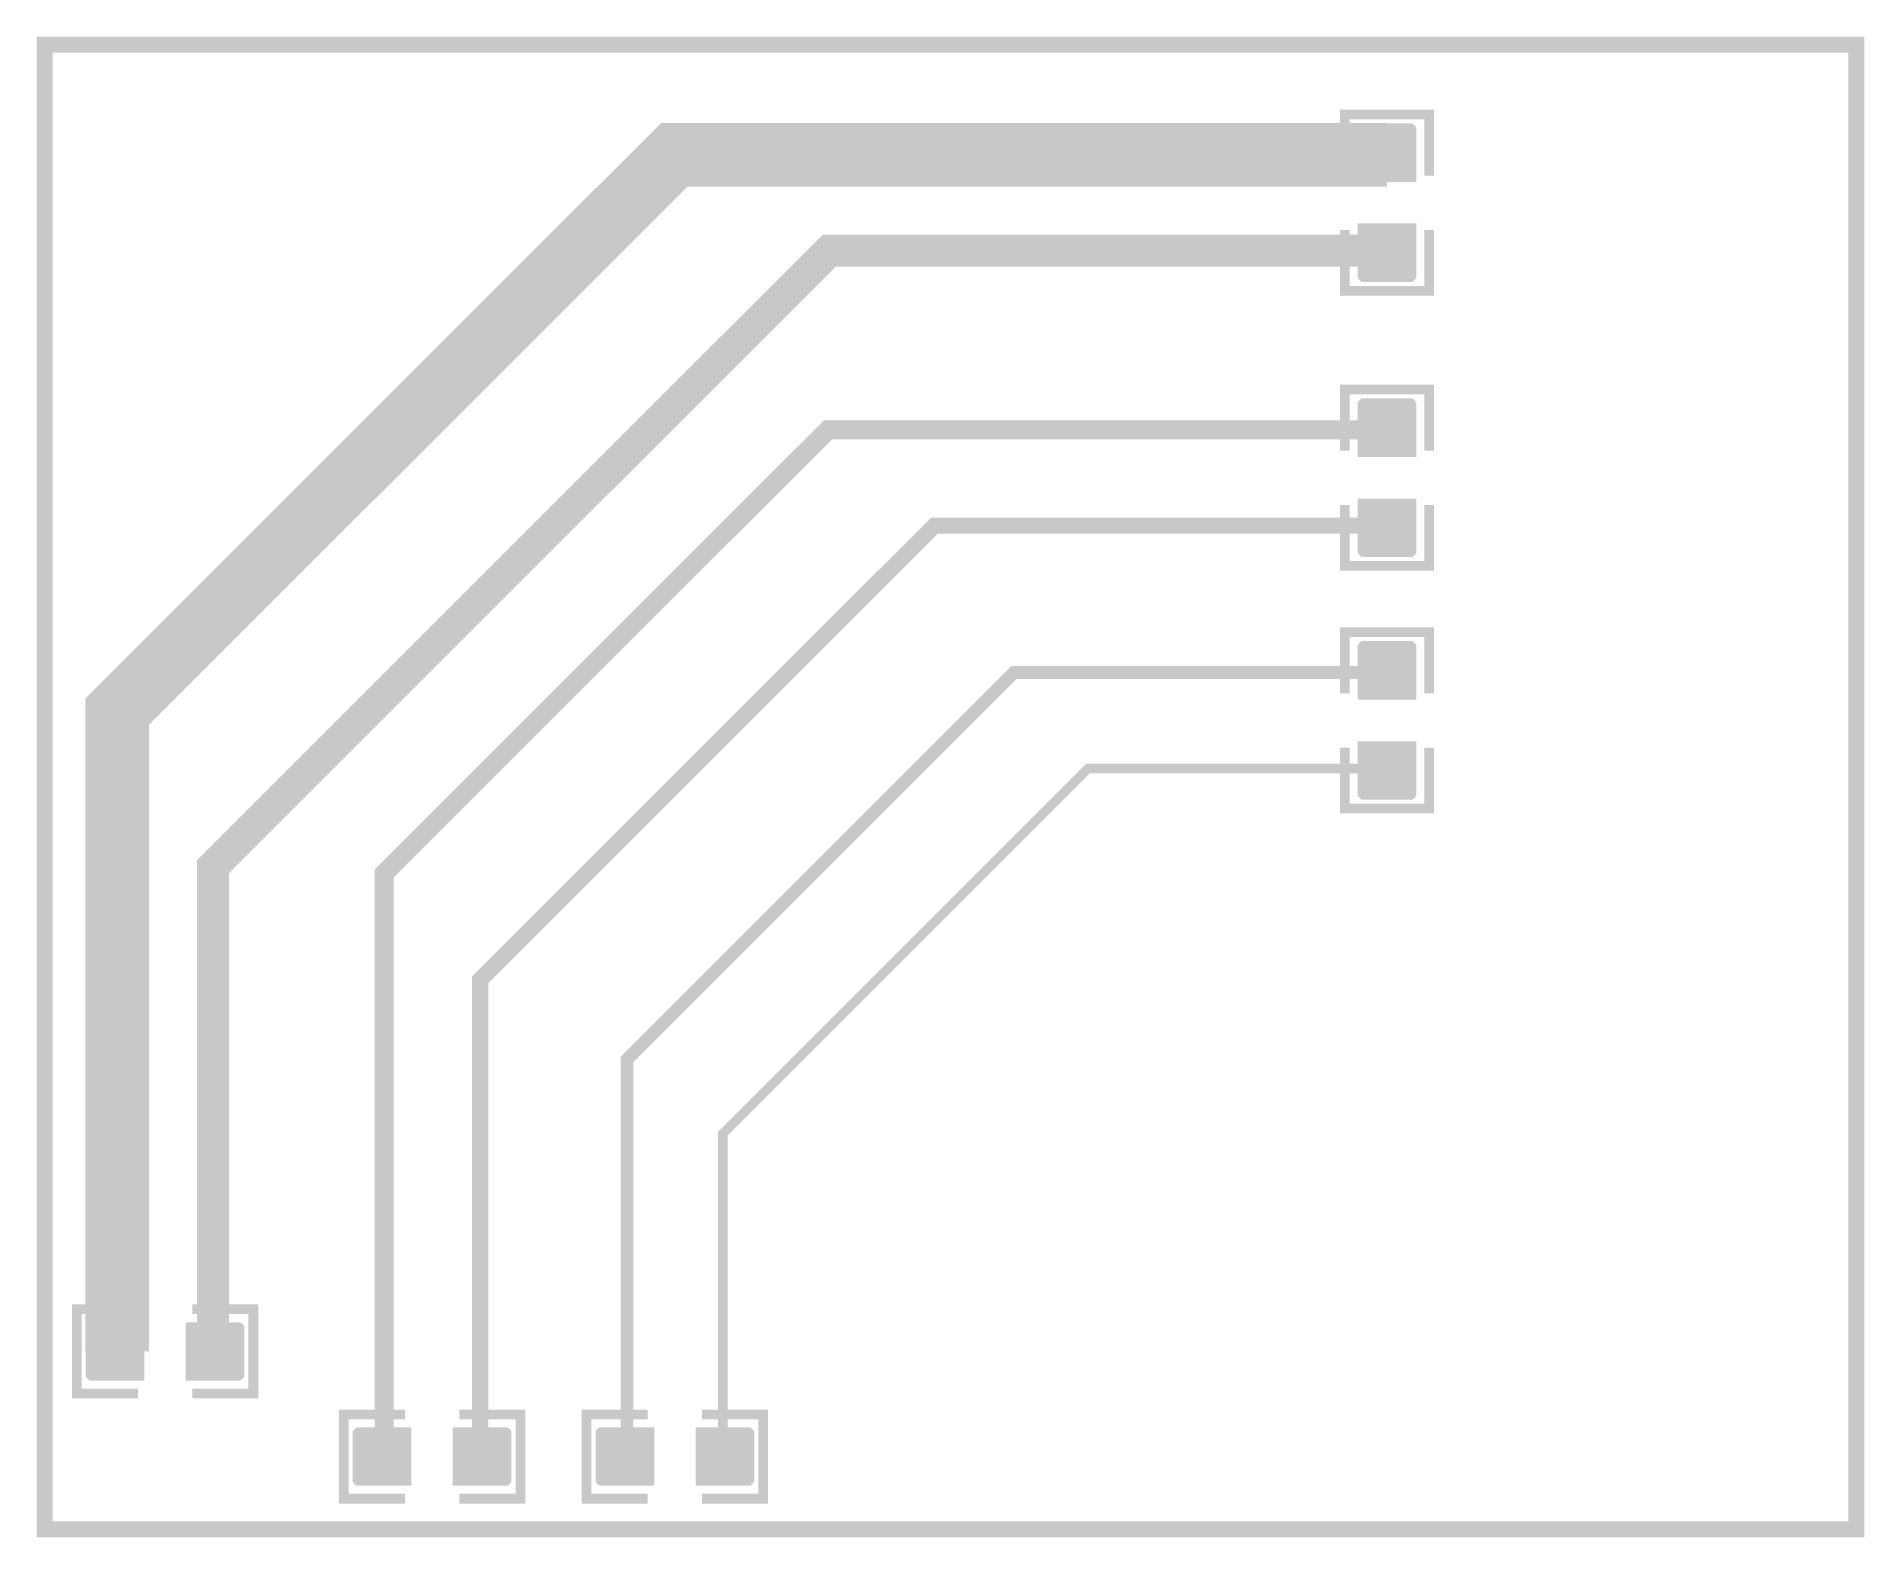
# Model space of a CAD drawing. Header units: millimetres. Extents: x 2.8 to 31.5, y 2.7 to 26.2.
import ezdxf

# ---------------------------------------------------------------- set-up
doc = ezdxf.new("R2010")
doc.units = ezdxf.units.MM
for name, color, linetype, true_color in [('BoardOutLine', 7, 'Continuous', 0xff00ff), ('TopLayer', 7, 'Continuous', 0xff0000), ('TopPasteMaskLayer', 7, 'Continuous', 0x808080), ('TopSilkLayer', 7, 'Continuous', 0xffcc00), ('TopSolderMaskLayer', 7, 'Continuous', 0x800080)]:
    doc.layers.add(name, color=color, linetype=linetype, true_color=true_color)

msp = doc.modelspace()

# ---------------------------------------------------------------- hatches: boundary and pattern name
at = {"layer": 'TopLayer'}
for points in [[(23.571, 23.972), (24.435, 23.972), (24.435, 24.779), (23.571, 24.779)], [(23.571, 23.272), (24.435, 23.272), (24.435, 22.466), (23.571, 22.466)], [(23.571, 19.654), (24.435, 19.654), (24.435, 20.461), (23.571, 20.461)], [(23.571, 18.954), (24.435, 18.954), (24.435, 18.148), (23.571, 18.148)], [(23.571, 15.844), (24.435, 15.844), (24.435, 16.651), (23.571, 16.651)], [(23.571, 15.144), (24.435, 15.144), (24.435, 14.338), (23.571, 14.338)], [(4.476, 5.156), (4.476, 6.02), (3.67, 6.02), (3.67, 5.156)], [(5.176, 5.156), (5.176, 6.02), (5.982, 6.02), (5.982, 5.156)], [(8.667, 3.505), (8.667, 4.369), (7.861, 4.369), (7.861, 3.505)], [(9.367, 3.505), (9.367, 4.369), (10.174, 4.369), (10.174, 3.505)], [(12.477, 3.505), (12.477, 4.369), (11.671, 4.369), (11.671, 3.505)], [(13.177, 3.505), (13.177, 4.369), (13.984, 4.369), (13.984, 3.505)]]:
    msp.add_hatch(color=256, dxfattribs=at).paths.add_polyline_path(points)
at = {"layer": 'TopPasteMaskLayer'}
for points in [[(23.553, 24.817), (23.553, 24.017), (23.603, 23.967), (23.831, 23.967), (23.831, 24.337), (24.161, 24.337), (24.161, 23.967), (24.403, 23.967), (24.453, 24.017), (24.453, 24.817), (24.403, 24.867), (23.603, 24.867)], [(24.453, 22.427), (24.453, 23.227), (24.403, 23.277), (24.175, 23.277), (24.175, 22.907), (23.845, 22.907), (23.845, 23.277), (23.603, 23.277), (23.553, 23.227), (23.553, 22.427), (23.603, 22.377), (24.403, 22.377)], [(23.553, 20.499), (23.553, 19.699), (23.603, 19.649), (23.831, 19.649), (23.831, 20.019), (24.161, 20.019), (24.161, 19.649), (24.403, 19.649), (24.453, 19.699), (24.453, 20.499), (24.403, 20.549), (23.603, 20.549)], [(24.453, 18.109), (24.453, 18.909), (24.403, 18.959), (24.175, 18.959), (24.175, 18.589), (23.845, 18.589), (23.845, 18.959), (23.603, 18.959), (23.553, 18.909), (23.553, 18.109), (23.603, 18.059), (24.403, 18.059)], [(23.553, 16.689), (23.553, 15.889), (23.603, 15.839), (23.831, 15.839), (23.831, 16.209), (24.161, 16.209), (24.161, 15.839), (24.403, 15.839), (24.453, 15.889), (24.453, 16.689), (24.403, 16.739), (23.603, 16.739)], [(24.453, 14.299), (24.453, 15.099), (24.403, 15.149), (24.175, 15.149), (24.175, 14.779), (23.845, 14.779), (23.845, 15.149), (23.603, 15.149), (23.553, 15.099), (23.553, 14.299), (23.603, 14.249), (24.403, 14.249)], [(3.631, 5.138), (4.431, 5.138), (4.481, 5.188), (4.481, 5.416), (4.111, 5.416), (4.111, 5.746), (4.481, 5.746), (4.481, 5.988), (4.431, 6.038), (3.631, 6.038), (3.581, 5.988), (3.581, 5.188)], [(6.021, 6.038), (5.221, 6.038), (5.171, 5.988), (5.171, 5.76), (5.541, 5.76), (5.541, 5.43), (5.171, 5.43), (5.171, 5.188), (5.221, 5.138), (6.021, 5.138), (6.071, 5.188), (6.071, 5.988)], [(7.822, 3.487), (8.622, 3.487), (8.672, 3.537), (8.672, 3.765), (8.302, 3.765), (8.302, 4.095), (8.672, 4.095), (8.672, 4.337), (8.622, 4.387), (7.822, 4.387), (7.772, 4.337), (7.772, 3.537)], [(10.212, 4.387), (9.412, 4.387), (9.362, 4.337), (9.362, 4.109), (9.732, 4.109), (9.732, 3.779), (9.362, 3.779), (9.362, 3.537), (9.412, 3.487), (10.212, 3.487), (10.262, 3.537), (10.262, 4.337)], [(11.632, 3.487), (12.432, 3.487), (12.482, 3.537), (12.482, 3.765), (12.112, 3.765), (12.112, 4.095), (12.482, 4.095), (12.482, 4.337), (12.432, 4.387), (11.632, 4.387), (11.582, 4.337), (11.582, 3.537)], [(14.022, 4.387), (13.222, 4.387), (13.172, 4.337), (13.172, 4.109), (13.542, 4.109), (13.542, 3.779), (13.172, 3.779), (13.172, 3.537), (13.222, 3.487), (14.022, 3.487), (14.072, 3.537), (14.072, 4.337)]]:
    msp.add_hatch(color=256, dxfattribs=at).paths.add_polyline_path(points)
at = {"layer": 'TopSolderMaskLayer'}
for points in [[(23.544, 23.948), (24.462, 23.948), (24.462, 24.802), (23.544, 24.802)], [(23.544, 23.296), (24.462, 23.296), (24.462, 22.442), (23.544, 22.442)], [(23.544, 19.63), (24.462, 19.63), (24.462, 20.484), (23.544, 20.484)], [(23.544, 18.978), (24.462, 18.978), (24.462, 18.124), (23.544, 18.124)], [(23.544, 15.82), (24.462, 15.82), (24.462, 16.674), (23.544, 16.674)], [(23.544, 15.168), (24.462, 15.168), (24.462, 14.314), (23.544, 14.314)], [(4.501, 5.131), (4.501, 6.045), (3.644, 6.045), (3.644, 5.131)], [(5.151, 5.131), (5.151, 6.045), (6.008, 6.045), (6.008, 5.131)], [(8.692, 3.48), (8.692, 4.394), (7.835, 4.394), (7.835, 3.48)], [(9.342, 3.48), (9.342, 4.394), (10.199, 4.394), (10.199, 3.48)], [(12.502, 3.48), (12.502, 4.394), (11.645, 4.394), (11.645, 3.48)], [(13.152, 3.48), (13.152, 4.394), (14.009, 4.394), (14.009, 3.48)]]:
    msp.add_hatch(color=256, dxfattribs=at).paths.add_polyline_path(points)

# ---------------------------------------------------------------- linework, layer by layer
at = {"layer": 'BoardOutLine', "const_width": 0.254}
msp.add_lwpolyline([(2.936, 26.104), (31.369, 26.104), (31.369, 2.794), (2.936, 2.794), (2.936, 26.104)], close=True, dxfattribs=at)
at = {"layer": 'TopLayer'}
for points, const_width in [([(4.073, 5.588), (4.073, 15.63), (12.818, 24.375), (24.003, 24.375)], 1), ([(24.003, 22.869), (15.249, 22.869), (5.579, 13.199), (5.579, 5.588)], 0.5), ([(8.264, 3.937), (8.264, 13.09), (15.231, 20.057), (24.003, 20.057)], 0.3), ([(24.003, 18.551), (16.9, 18.551), (9.77, 11.421), (9.77, 3.937)], 0.254), ([(24.003, 16.247), (18.152, 16.247), (12.074, 10.169), (12.074, 3.937)], 0.2), ([(24.003, 14.741), (19.313, 14.741), (13.58, 9.008), (13.58, 3.937)], 0.15)]:
    msp.add_lwpolyline(points, dxfattribs=dict(at, const_width=const_width))
at = {"layer": 'TopSilkLayer', "const_width": 0.152}
for points in [[(23.342, 24.048), (23.342, 25.007), (24.664, 25.007), (24.664, 24.048)], [(23.342, 23.196), (23.342, 22.237), (24.664, 22.237), (24.664, 23.196)], [(23.342, 19.73), (23.342, 20.689), (24.664, 20.689), (24.664, 19.73)], [(23.342, 18.878), (23.342, 17.919), (24.664, 17.919), (24.664, 18.878)], [(23.342, 15.92), (23.342, 16.879), (24.664, 16.879), (24.664, 15.92)], [(23.342, 15.068), (23.342, 14.109), (24.664, 14.109), (24.664, 15.068)], [(4.4, 4.927), (3.441, 4.927), (3.441, 6.249), (4.4, 6.249)], [(5.252, 4.927), (6.211, 4.927), (6.211, 6.249), (5.252, 6.249)], [(8.591, 3.276), (7.632, 3.276), (7.632, 4.598), (8.591, 4.598)], [(9.443, 3.276), (10.402, 3.276), (10.402, 4.598), (9.443, 4.598)], [(12.401, 3.276), (11.442, 3.276), (11.442, 4.598), (12.401, 4.598)], [(13.253, 3.276), (14.212, 3.276), (14.212, 4.598), (13.253, 4.598)]]:
    msp.add_lwpolyline(points, dxfattribs=at)

doc.saveas('drawing.dxf')
